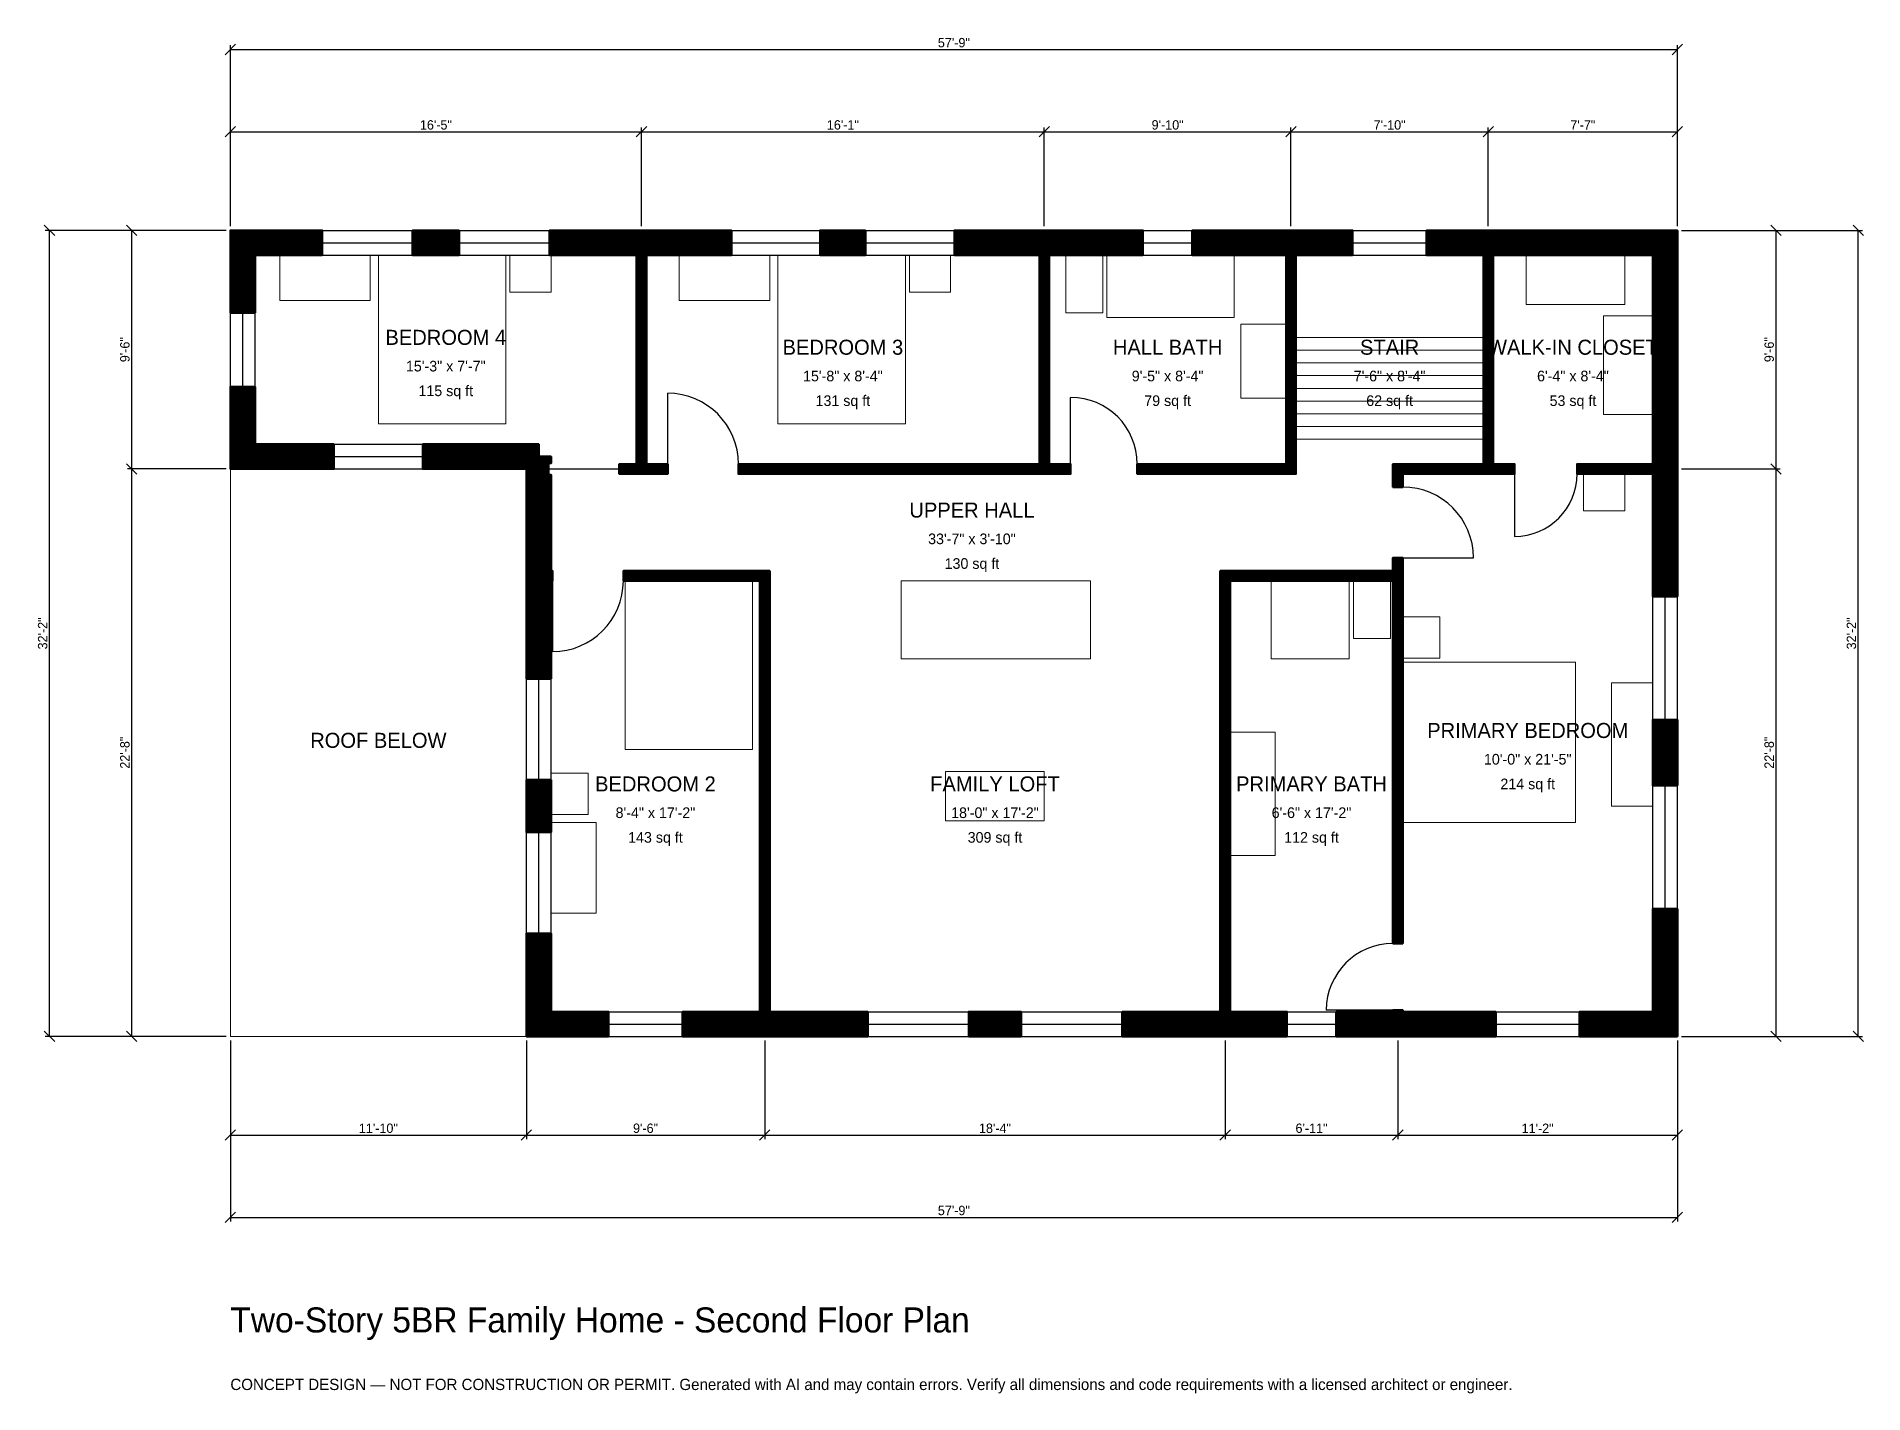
# Model space of a CAD drawing. Header units: inches. Extents: x -93 to 782, y -171 to 479.
import ezdxf
from ezdxf.enums import TextEntityAlignment as Align

# ---------------------------------------------------------------- set-up
doc = ezdxf.new("R2010")
doc.units = ezdxf.units.IN
doc.header["$MEASUREMENT"] = 0
doc.linetypes.add('DASHED', pattern=[0.6, 0.5, -0.1])
for name, color, linetype, lineweight in [('A-ANNO-DIMS', 1, 'Continuous', 13), ('A-ANNO-TEXT', 7, 'Continuous', 18), ('A-AREA-IDEN', 7, 'Continuous', 18), ('A-DOOR', 2, 'Continuous', 25), ('A-FLOR-FIXT', 9, 'Continuous', 13), ('A-FLOR-STRS', 3, 'Continuous', 18), ('A-FURN', 9, 'Continuous', 13), ('A-GLAZ', 4, 'Continuous', 25), ('A-SITE-PAVE', 8, 'Continuous', 13), ('A-WALL', 7, 'Continuous', 50), ('A-WALL-PATT', 8, 'Continuous', 13)]:
    doc.layers.add(name, color=color, linetype=linetype, lineweight=lineweight)
doc.dimstyles.new('PLAN', dxfattribs={"dimtxt": 4.5, "dimasz": 3, "dimexe": 2, "dimexo": 2, "dimgap": 1, "dimtad": 1, "dimdec": 0, "dimlunit": 4, "dimtsz": 2.5, "dimcen": 2.5, "dimclrd": 1, "dimclre": 1, "dimazin": 3, "dimtfac": 1, "dimtmove": 0, "dimatfit": 3})

msp = doc.modelspace()

# ---------------------------------------------------------------- hatches: boundary and pattern name
at = {"layer": 'A-WALL-PATT'}
h = msp.add_hatch(dxfattribs=at)
h.set_pattern_fill('ANSI31', color=8, scale=0.8)
h.paths.add_polyline_path([(474.0157, 0), (474.0157, 0), (470.4724, 0), (427.0997, 0), (427.0997, 11.811), (470.4724, 11.811), (474.0157, 11.811), (474.0157, 218.1102), (474.0157, 222.8346), (478.7402, 222.8346), (556.6929, 222.8346), (556.6929, 229.1339), (561.4173, 229.1339), (561.4173, 222.8346), (561.4173, 218.1102), (561.4173, 44.4882), (556.6929, 44.4882), (556.6929, 218.1102), (478.7402, 218.1102), (478.7402, 11.811), (482.2835, 11.811), (505.9055, 11.811), (505.9055, 0), (482.2835, 0), (478.7402, 0), (478.7402, 0), (474.0157, 0)])
h.paths.add_polyline_path([(353.6089, 0), (353.6089, 11.811), (378.6745, 11.811), (378.6745, 0), (353.6089, 0)])
h.paths.add_polyline_path([(261.811, 0), (258.2677, 0), (258.2677, 0), (253.5433, 0), (253.5433, 0), (250, 0), (216.5354, 0), (216.5354, 11.811), (250, 11.811), (253.5433, 11.811), (253.5433, 218.1102), (188.189, 218.1102), (188.189, 222.8346), (253.5433, 222.8346), (258.2677, 222.8346), (258.2677, 218.1102), (258.2677, 11.811), (261.811, 11.811), (305.1837, 11.811), (305.1837, 0), (261.811, 0)])
h.paths.add_polyline_path([(153.5433, 0), (153.5433, 0), (141.7323, 0), (141.7323, 0), (141.7322, 0), (141.7322, 11.811), (141.7323, 11.811), (141.7323, 49.2782), (153.5433, 49.2782), (153.5433, 11.811), (181.1024, 11.811), (181.1024, 0), (153.5433, 0)])
h.paths.add_polyline_path([(141.7323, 122.769), (153.5433, 122.769), (153.5433, 97.7034), (141.7323, 97.7034), (141.7323, 122.769)])
h.paths.add_polyline_path([(141.7323, 214.5669), (141.7323, 218.1102), (141.7322, 218.1102), (141.7322, 222.8346), (141.7323, 222.8346), (141.7323, 226.378), (141.7323, 269.2913), (141.7322, 269.2913), (141.7322, 271.6535), (139.3701, 271.6535), (139.3701, 271.6535), (92.126, 271.6535), (92.126, 283.4646), (147.6378, 283.4646), (147.6378, 277.5591), (153.5433, 277.5591), (153.5433, 274.4094), (152.3622, 274.4094), (152.3622, 268.8976), (153.5433, 268.8976), (153.5433, 226.378), (153.5433, 222.8346), (154.3307, 222.8346), (154.3307, 218.1102), (153.5433, 218.1102), (153.5433, 214.5669), (153.5433, 171.1942), (141.7323, 171.1942), (141.7323, 214.5669)])
h.paths.add_polyline_path([(11.811, 271.6535), (11.811, 271.6535), (0, 271.6535), (0, 271.6535), (0, 271.6535), (0, 283.4646), (0, 283.4646), (0, 311.0236), (11.811, 311.0236), (11.811, 283.4646), (49.6063, 283.4646), (49.6063, 271.6535), (11.811, 271.6535)])
h.paths.add_polyline_path([(0, 374.0157), (0, 374.0157), (0, 385.8268), (0, 385.8268), (0, 385.8268), (11.811, 385.8268), (11.811, 385.8268), (43.9633, 385.8268), (43.9633, 374.0157), (11.811, 374.0157), (11.811, 346.4567), (0, 346.4567), (0, 374.0157)])
h.paths.add_polyline_path([(109.5801, 385.8268), (109.5801, 374.0157), (87.2703, 374.0157), (87.2703, 385.8268), (109.5801, 385.8268)])
h.paths.add_polyline_path([(190.9449, 385.8268), (194.4882, 385.8268), (194.4882, 385.8268), (199.2126, 385.8268), (199.2126, 385.8268), (202.7559, 385.8268), (239.895, 385.8268), (239.895, 374.0157), (202.7559, 374.0157), (199.2126, 374.0157), (199.2126, 274.0157), (209.4488, 274.0157), (209.4488, 269.2913), (199.2126, 269.2913), (194.4882, 269.2913), (186.2205, 269.2913), (186.2205, 274.0157), (194.4882, 274.0157), (194.4882, 374.0157), (190.9449, 374.0157), (152.8871, 374.0157), (152.8871, 385.8268), (190.9449, 385.8268)])
h.paths.add_polyline_path([(304.1995, 385.8268), (304.1995, 374.0157), (282.4147, 374.0157), (282.4147, 385.8268), (304.1995, 385.8268)])
h.paths.add_polyline_path([(383.8583, 385.8268), (387.4016, 385.8268), (387.4016, 385.8268), (392.126, 385.8268), (392.126, 385.8268), (395.6693, 385.8268), (437.0079, 385.8268), (437.0079, 374.0157), (395.6693, 374.0157), (392.126, 374.0157), (392.126, 274.0157), (402.3622, 274.0157), (402.3622, 269.2913), (392.126, 269.2913), (387.4016, 269.2913), (243.3071, 269.2913), (243.3071, 274.0157), (387.4016, 274.0157), (387.4016, 374.0157), (383.8583, 374.0157), (346.7192, 374.0157), (346.7192, 385.8268), (383.8583, 385.8268)])
h.paths.add_polyline_path([(501.9685, 385.8268), (505.5118, 385.8268), (505.5118, 385.8268), (510.2362, 385.8268), (510.2362, 385.8268), (513.7795, 385.8268), (537.4016, 385.8268), (537.4016, 374.0157), (513.7795, 374.0157), (510.2362, 374.0157), (510.2362, 274.0157), (510.2362, 269.2913), (510.2362, 269.2913), (434.252, 269.2913), (434.252, 274.0157), (505.5118, 274.0157), (505.5118, 374.0157), (501.9685, 374.0157), (460.6299, 374.0157), (460.6299, 385.8268), (501.9685, 385.8268)])
h.paths.add_polyline_path([(596.4567, 385.8268), (600, 385.8268), (600, 385.8268), (604.7244, 385.8268), (604.7244, 385.8268), (608.2677, 385.8268), (681.1024, 385.8268), (681.1024, 385.8268), (692.9134, 385.8268), (692.9134, 385.8268), (692.9134, 385.8268), (692.9134, 374.0157), (692.9134, 374.0157), (692.9134, 274.0157), (692.9134, 274.0157), (692.9134, 269.2913), (692.9134, 269.2913), (692.9134, 265.748), (692.9134, 265.748), (692.9134, 210.6299), (681.1024, 210.6299), (681.1024, 269.2913), (644.8819, 269.2913), (644.8819, 274.0157), (681.1024, 274.0157), (681.1024, 277.5591), (681.1024, 277.5591), (681.1024, 374.0157), (608.2677, 374.0157), (604.7244, 374.0157), (604.7244, 274.0157), (614.9606, 274.0157), (614.9606, 269.2913), (604.7244, 269.2913), (600, 269.2913), (561.4173, 269.2913), (561.4173, 262.9921), (556.6929, 262.9921), (556.6929, 269.2913), (556.6929, 274.0157), (556.6929, 274.0157), (600, 274.0157), (600, 374.0157), (596.4567, 374.0157), (572.8346, 374.0157), (572.8346, 385.8268), (596.4567, 385.8268)])
h.paths.add_polyline_path([(692.9134, 120.0787), (681.1024, 120.0787), (681.1024, 151.5748), (692.9134, 151.5748), (692.9134, 120.0787)])
h.paths.add_polyline_path([(692.9134, 11.811), (692.9134, 11.811), (692.9134, 0), (692.9134, 0), (692.9134, 0), (681.1024, 0), (681.1024, 0), (646.063, 0), (646.063, 11.811), (681.1024, 11.811), (681.1024, 61.0236), (692.9134, 61.0236), (692.9134, 11.811)])
h.paths.add_polyline_path([(564.9606, 0), (561.4173, 0), (561.4173, 0), (556.6929, 0), (556.6929, 0), (553.1496, 0), (529.5276, 0), (529.5276, 11.811), (553.1496, 11.811), (556.6929, 11.811), (556.6929, 12.5984), (561.4173, 12.5984), (561.4173, 11.811), (564.9606, 11.811), (605.9055, 11.811), (605.9055, 0), (564.9606, 0)])

# ---------------------------------------------------------------- linework, layer by layer
at = {"layer": 'A-DOOR'}
for p, q in [((209.4488, 274.0157), (209.4488, 307.874)), ((402.3622, 274.0157), (402.3622, 305.9055)), ((152.3622, 271.6535), (186.2205, 271.6535)), ((614.9606, 269.2913), (614.9606, 239.3701)), ((561.4173, 229.1339), (595.2756, 229.1339)), ((154.3307, 218.1102), (154.3307, 184.252)), ((556.6929, 12.5984), (524.8031, 12.5984))]:
    msp.add_line(p, q, dxfattribs=at)
for centre, radius, start, end in [((209.4488, 274.0157), 33.8583, 0, 90), ((402.3622, 274.0157), 31.8898, 0, 90), ((561.4173, 229.1339), 33.8583, 0, 90), ((614.9606, 269.2913), 29.9213, 270, 360), ((154.3307, 218.1102), 33.8583, 270, 360), ((556.6929, 12.5984), 31.8898, 90, 180)]:
    msp.add_arc(centre, radius, start, end, dxfattribs=at)
at = {"layer": 'A-FLOR-FIXT'}
for points in [[(400, 346.4567), (417.7165, 346.4567), (417.7165, 374.0157), (400, 374.0157)], [(419.685, 344.0945), (480.7087, 344.0945), (480.7087, 374.0157), (419.685, 374.0157)], [(483.8583, 305.5118), (505.5118, 305.5118), (505.5118, 340.9449), (483.8583, 340.9449)], [(498.4252, 180.7087), (535.8268, 180.7087), (535.8268, 218.1102), (498.4252, 218.1102)], [(537.7953, 190.5512), (555.5118, 190.5512), (555.5118, 218.1102), (537.7953, 218.1102)], [(478.7402, 86.6142), (500.3937, 86.6142), (500.3937, 145.6693), (478.7402, 145.6693)]]:
    msp.add_lwpolyline(points, close=True, dxfattribs=at)
at = {"layer": 'A-FLOR-STRS'}
for p, q in [((510.2362, 334.6457), (600, 334.6457)), ((510.2362, 328.5433), (600, 328.5433)), ((510.2362, 322.4409), (600, 322.4409)), ((510.2362, 316.3386), (600, 316.3386)), ((510.2362, 310.2362), (600, 310.2362)), ((510.2362, 304.1339), (600, 304.1339)), ((510.2362, 298.0315), (600, 298.0315)), ((510.2362, 291.9291), (600, 291.9291)), ((510.2362, 285.8268), (600, 285.8268))]:
    msp.add_line(p, q, dxfattribs=at)
at = {"layer": 'A-FURN'}
for points in [[(23.622, 352.3622), (66.9291, 352.3622), (66.9291, 374.0157), (23.622, 374.0157)], [(70.8661, 293.3071), (131.8898, 293.3071), (131.8898, 374.0157), (70.8661, 374.0157)], [(133.8583, 356.2992), (153.5433, 356.2992), (153.5433, 374.0157), (133.8583, 374.0157)], [(214.9606, 352.3622), (258.2677, 352.3622), (258.2677, 374.0157), (214.9606, 374.0157)], [(262.2047, 293.3071), (323.2283, 293.3071), (323.2283, 374.0157), (262.2047, 374.0157)], [(325.1969, 356.2992), (344.8819, 356.2992), (344.8819, 374.0157), (325.1969, 374.0157)], [(620.4724, 350.3937), (667.7165, 350.3937), (667.7165, 374.0157), (620.4724, 374.0157)], [(657.4803, 297.6378), (681.1024, 297.6378), (681.1024, 344.8819), (657.4803, 344.8819)], [(648.0315, 251.5748), (667.7165, 251.5748), (667.7165, 269.2913), (648.0315, 269.2913)], [(188.9764, 137.4016), (250, 137.4016), (250, 218.1102), (188.9764, 218.1102)], [(321.2598, 180.7087), (411.811, 180.7087), (411.811, 218.1102), (321.2598, 218.1102)], [(561.4173, 181.1024), (579.1339, 181.1024), (579.1339, 200.7874), (561.4173, 200.7874)], [(561.4173, 102.3622), (644.0945, 102.3622), (644.0945, 179.1339), (561.4173, 179.1339)], [(661.4173, 110.2362), (681.1024, 110.2362), (681.1024, 169.2913), (661.4173, 169.2913)], [(153.5433, 106.2992), (171.2598, 106.2992), (171.2598, 125.9843), (153.5433, 125.9843)], [(342.5197, 103.1496), (389.7638, 103.1496), (389.7638, 126.7717), (342.5197, 126.7717)], [(153.5433, 59.0551), (175.1969, 59.0551), (175.1969, 102.3622), (153.5433, 102.3622)]]:
    msp.add_lwpolyline(points, close=True, dxfattribs=at)
at = {"layer": 'A-GLAZ'}
for p, q in [((43.9633, 385.8268), (87.2703, 385.8268)), ((109.5801, 385.8268), (152.8871, 385.8268)), ((239.895, 385.8268), (282.4147, 385.8268)), ((304.1995, 385.8268), (346.7192, 385.8268)), ((437.0079, 385.8268), (460.6299, 385.8268)), ((537.4016, 385.8268), (572.8346, 385.8268)), ((43.9633, 379.9213), (87.2703, 379.9213)), ((109.5801, 379.9213), (152.8871, 379.9213)), ((239.895, 379.9213), (282.4147, 379.9213)), ((304.1995, 379.9213), (346.7192, 379.9213)), ((437.0079, 379.9213), (460.6299, 379.9213)), ((537.4016, 379.9213), (572.8346, 379.9213)), ((43.9633, 374.0157), (87.2703, 374.0157)), ((109.5801, 374.0157), (152.8871, 374.0157)), ((239.895, 374.0157), (282.4147, 374.0157)), ((304.1995, 374.0157), (346.7192, 374.0157)), ((437.0079, 374.0157), (460.6299, 374.0157)), ((537.4016, 374.0157), (572.8346, 374.0157)), ((0, 311.0236), (0, 346.4567)), ((5.9055, 311.0236), (5.9055, 346.4567)), ((11.811, 311.0236), (11.811, 346.4567)), ((49.6063, 283.4646), (92.126, 283.4646)), ((49.6063, 277.5591), (92.126, 277.5591)), ((49.6063, 271.6535), (92.126, 271.6535)), ((681.1024, 151.5748), (681.1024, 210.6299)), ((687.0079, 151.5748), (687.0079, 210.6299)), ((692.9134, 151.5748), (692.9134, 210.6299)), ((141.7323, 122.769), (141.7323, 171.1942)), ((147.6378, 122.769), (147.6378, 171.1942)), ((153.5433, 122.769), (153.5433, 171.1942)), ((681.1024, 61.0236), (681.1024, 120.0787)), ((687.0079, 61.0236), (687.0079, 120.0787)), ((692.9134, 61.0236), (692.9134, 120.0787)), ((141.7323, 49.2782), (141.7323, 97.7034)), ((147.6378, 49.2782), (147.6378, 97.7034)), ((153.5433, 49.2782), (153.5433, 97.7034)), ((181.1024, 11.811), (216.5354, 11.811)), ((305.1837, 11.811), (353.6089, 11.811)), ((378.6745, 11.811), (427.0997, 11.811)), ((505.9055, 11.811), (529.5276, 11.811)), ((605.9055, 11.811), (646.063, 11.811)), ((181.1024, 5.9055), (216.5354, 5.9055)), ((181.1024, 0), (216.5354, 0)), ((305.1837, 5.9055), (353.6089, 5.9055)), ((305.1837, 0), (353.6089, 0)), ((378.6745, 5.9055), (427.0997, 5.9055)), ((378.6745, 0), (427.0997, 0)), ((505.9055, 5.9055), (529.5276, 5.9055)), ((505.9055, 0), (529.5276, 0)), ((605.9055, 5.9055), (646.063, 5.9055)), ((605.9055, 0), (646.063, 0))]:
    msp.add_line(p, q, dxfattribs=at)
at = {"layer": 'A-SITE-PAVE', "linetype": 'DASHED'}
msp.add_lwpolyline([(0, 0), (141.7323, 0), (141.7323, 271.6535), (0, 271.6535)], close=True, dxfattribs=at)
at = {"layer": 'A-WALL'}
for points in [[(0, 374.0157), (0, 374.0157), (0, 385.8268), (0, 385.8268), (0, 385.8268), (11.811, 385.8268), (11.811, 385.8268), (43.9633, 385.8268), (43.9633, 374.0157), (11.811, 374.0157), (11.811, 346.4567), (0, 346.4567), (0, 374.0157)], [(109.5801, 385.8268), (109.5801, 374.0157), (87.2703, 374.0157), (87.2703, 385.8268), (109.5801, 385.8268)], [(190.9449, 385.8268), (194.4882, 385.8268), (194.4882, 385.8268), (199.2126, 385.8268), (199.2126, 385.8268), (202.7559, 385.8268), (239.895, 385.8268), (239.895, 374.0157), (202.7559, 374.0157), (199.2126, 374.0157), (199.2126, 274.0157), (209.4488, 274.0157), (209.4488, 269.2913), (199.2126, 269.2913), (194.4882, 269.2913), (186.2205, 269.2913), (186.2205, 274.0157), (194.4882, 274.0157), (194.4882, 374.0157), (190.9449, 374.0157), (152.8871, 374.0157), (152.8871, 385.8268), (190.9449, 385.8268)], [(383.8583, 385.8268), (387.4016, 385.8268), (387.4016, 385.8268), (392.126, 385.8268), (392.126, 385.8268), (395.6693, 385.8268), (437.0079, 385.8268), (437.0079, 374.0157), (395.6693, 374.0157), (392.126, 374.0157), (392.126, 274.0157), (402.3622, 274.0157), (402.3622, 269.2913), (392.126, 269.2913), (387.4016, 269.2913), (243.3071, 269.2913), (243.3071, 274.0157), (387.4016, 274.0157), (387.4016, 374.0157), (383.8583, 374.0157), (346.7192, 374.0157), (346.7192, 385.8268), (383.8583, 385.8268)], [(304.1995, 385.8268), (304.1995, 374.0157), (282.4147, 374.0157), (282.4147, 385.8268), (304.1995, 385.8268)], [(501.9685, 385.8268), (505.5118, 385.8268), (505.5118, 385.8268), (510.2362, 385.8268), (510.2362, 385.8268), (513.7795, 385.8268), (537.4016, 385.8268), (537.4016, 374.0157), (513.7795, 374.0157), (510.2362, 374.0157), (510.2362, 274.0157), (510.2362, 269.2913), (510.2362, 269.2913), (434.252, 269.2913), (434.252, 274.0157), (505.5118, 274.0157), (505.5118, 374.0157), (501.9685, 374.0157), (460.6299, 374.0157), (460.6299, 385.8268), (501.9685, 385.8268)], [(596.4567, 385.8268), (600, 385.8268), (600, 385.8268), (604.7244, 385.8268), (604.7244, 385.8268), (608.2677, 385.8268), (681.1024, 385.8268), (681.1024, 385.8268), (692.9134, 385.8268), (692.9134, 385.8268), (692.9134, 385.8268), (692.9134, 374.0157), (692.9134, 374.0157), (692.9134, 274.0157), (692.9134, 274.0157), (692.9134, 269.2913), (692.9134, 269.2913), (692.9134, 265.748), (692.9134, 265.748), (692.9134, 210.6299), (681.1024, 210.6299), (681.1024, 269.2913), (644.8819, 269.2913), (644.8819, 274.0157), (681.1024, 274.0157), (681.1024, 277.5591), (681.1024, 277.5591), (681.1024, 374.0157), (608.2677, 374.0157), (604.7244, 374.0157), (604.7244, 274.0157), (614.9606, 274.0157), (614.9606, 269.2913), (604.7244, 269.2913), (600, 269.2913), (561.4173, 269.2913), (561.4173, 262.9921), (556.6929, 262.9921), (556.6929, 269.2913), (556.6929, 274.0157), (556.6929, 274.0157), (600, 274.0157), (600, 374.0157), (596.4567, 374.0157), (572.8346, 374.0157), (572.8346, 385.8268), (596.4567, 385.8268)], [(11.811, 271.6535), (11.811, 271.6535), (0, 271.6535), (0, 271.6535), (0, 271.6535), (0, 283.4646), (0, 283.4646), (0, 311.0236), (11.811, 311.0236), (11.811, 283.4646), (49.6063, 283.4646), (49.6063, 271.6535), (11.811, 271.6535)], [(141.7323, 214.5669), (141.7323, 218.1102), (141.7322, 218.1102), (141.7322, 222.8346), (141.7323, 222.8346), (141.7323, 226.378), (141.7323, 269.2913), (141.7322, 269.2913), (141.7322, 271.6535), (139.3701, 271.6535), (139.3701, 271.6535), (92.126, 271.6535), (92.126, 283.4646), (147.6378, 283.4646), (147.6378, 277.5591), (153.5433, 277.5591), (153.5433, 274.4094), (152.3622, 274.4094), (152.3622, 268.8976), (153.5433, 268.8976), (153.5433, 226.378), (153.5433, 222.8346), (154.3307, 222.8346), (154.3307, 218.1102), (153.5433, 218.1102), (153.5433, 214.5669), (153.5433, 171.1942), (141.7323, 171.1942), (141.7323, 214.5669)], [(474.0157, 0), (474.0157, 0), (470.4724, 0), (427.0997, 0), (427.0997, 11.811), (470.4724, 11.811), (474.0157, 11.811), (474.0157, 218.1102), (474.0157, 222.8346), (478.7402, 222.8346), (556.6929, 222.8346), (556.6929, 229.1339), (561.4173, 229.1339), (561.4173, 222.8346), (561.4173, 218.1102), (561.4173, 44.4882), (556.6929, 44.4882), (556.6929, 218.1102), (478.7402, 218.1102), (478.7402, 11.811), (482.2835, 11.811), (505.9055, 11.811), (505.9055, 0), (482.2835, 0), (478.7402, 0), (478.7402, 0), (474.0157, 0)], [(261.811, 0), (258.2677, 0), (258.2677, 0), (253.5433, 0), (253.5433, 0), (250, 0), (216.5354, 0), (216.5354, 11.811), (250, 11.811), (253.5433, 11.811), (253.5433, 218.1102), (188.189, 218.1102), (188.189, 222.8346), (253.5433, 222.8346), (258.2677, 222.8346), (258.2677, 218.1102), (258.2677, 11.811), (261.811, 11.811), (305.1837, 11.811), (305.1837, 0), (261.811, 0)], [(692.9134, 120.0787), (681.1024, 120.0787), (681.1024, 151.5748), (692.9134, 151.5748), (692.9134, 120.0787)], [(141.7323, 122.769), (153.5433, 122.769), (153.5433, 97.7034), (141.7323, 97.7034), (141.7323, 122.769)], [(692.9134, 11.811), (692.9134, 11.811), (692.9134, 0), (692.9134, 0), (692.9134, 0), (681.1024, 0), (681.1024, 0), (646.063, 0), (646.063, 11.811), (681.1024, 11.811), (681.1024, 61.0236), (692.9134, 61.0236), (692.9134, 11.811)], [(153.5433, 0), (153.5433, 0), (141.7323, 0), (141.7323, 0), (141.7322, 0), (141.7322, 11.811), (141.7323, 11.811), (141.7323, 49.2782), (153.5433, 49.2782), (153.5433, 11.811), (181.1024, 11.811), (181.1024, 0), (153.5433, 0)], [(353.6089, 0), (353.6089, 11.811), (378.6745, 11.811), (378.6745, 0), (353.6089, 0)], [(564.9606, 0), (561.4173, 0), (561.4173, 0), (556.6929, 0), (556.6929, 0), (553.1496, 0), (529.5276, 0), (529.5276, 11.811), (553.1496, 11.811), (556.6929, 11.811), (556.6929, 12.5984), (561.4173, 12.5984), (561.4173, 11.811), (564.9606, 11.811), (605.9055, 11.811), (605.9055, 0), (564.9606, 0)]]:
    msp.add_lwpolyline(points, close=True, dxfattribs=at)

# ---------------------------------------------------------------- texts
at = {"layer": 'A-ANNO-TEXT'}
for s, height, p in [('Two-Story 5BR Family Home - Second Floor Plan', 12, (0, -141.7323)), ('CONCEPT DESIGN — NOT FOR CONSTRUCTION OR PERMIT. Generated with AI and may contain errors. Verify all dimensions and code requirements with a licensed architect or engineer.', 5.4, (0, -169.2913))]:
    msp.add_text(s, height=height, dxfattribs=at).set_placement(p)
at = {"layer": 'A-AREA-IDEN'}
for s, height, p in [('BEDROOM 4', 7.2, (103.1496, 334.6457)), ('BEDROOM 3', 7.2, (293.3071, 329.9213)), ('HALL BATH', 7.2, (448.8189, 329.9213)), ('STAIR', 7.2, (555.1181, 329.9213)), ('WALK-IN CLOSET', 7.2, (642.9134, 329.9213)), ('15\'-3" x 7\'-7"', 5.1, (103.1496, 320.8661)), ('15\'-8" x 8\'-4"', 5.1, (293.3071, 316.1417)), ('9\'-5" x 8\'-4"', 5.1, (448.8189, 316.1417)), ('7\'-6" x 8\'-4"', 5.1, (555.1181, 316.1417)), ('6\'-4" x 8\'-4"', 5.1, (642.9134, 316.1417)), ('115 sq ft', 5.1, (103.1496, 309.0551)), ('131 sq ft', 5.1, (293.3071, 304.3307)), ('79 sq ft', 5.1, (448.8189, 304.3307)), ('62 sq ft', 5.1, (555.1181, 304.3307)), ('53 sq ft', 5.1, (642.9134, 304.3307)), ('UPPER HALL', 7.2, (355.1181, 251.9685)), ('33\'-7" x 3\'-10"', 5.1, (355.1181, 238.189)), ('130 sq ft', 5.1, (355.1181, 226.378)), ('PRIMARY BEDROOM', 7.2, (621.2598, 146.4567)), ('ROOF BELOW', 7.2, (70.8661, 141.7323)), ('10\'-0" x 21\'-5"', 5.1, (621.2598, 132.6772)), ('BEDROOM 2', 7.2, (203.5433, 120.8661)), ('FAMILY LOFT', 7.2, (366.1417, 120.8661)), ('PRIMARY BATH', 7.2, (517.7165, 120.8661)), ('214 sq ft', 5.1, (621.2598, 120.8661)), ('8\'-4" x 17\'-2"', 5.1, (203.5433, 107.0866)), ('18\'-0" x 17\'-2"', 5.1, (366.1417, 107.0866)), ('6\'-6" x 17\'-2"', 5.1, (517.7165, 107.0866)), ('143 sq ft', 5.1, (203.5433, 95.2756)), ('309 sq ft', 5.1, (366.1417, 95.2756)), ('112 sq ft', 5.1, (517.7165, 95.2756))]:
    msp.add_text(s, height=height, dxfattribs=at).set_placement(p, align=Align.MIDDLE_CENTER)

# ---------------------------------------------------------------- dimensions: what is measured, and where the dimension line sits
at = {"layer": 'A-ANNO-DIMS'}
for base, p1, p2, text in [((0, 472.4409), (0, 385.8268), (692.9134, 385.8268), '57\'-9"'), ((0, 433.0709), (0, 385.8268), (196.8504, 385.8268), '16\'-5"'), ((196.8504, 433.0709), (196.8504, 385.8268), (389.7638, 385.8268), '16\'-1"'), ((389.7638, 433.0709), (389.7638, 385.8268), (507.874, 385.8268), '9\'-10"'), ((507.874, 433.0709), (507.874, 385.8268), (602.3622, 385.8268), '7\'-10"'), ((602.3622, 433.0709), (602.3622, 385.8268), (692.9134, 385.8268), '7\'-7"'), ((0, -47.2441), (0, 0), (141.7323, 0), '11\'-10"'), ((0, -86.6142), (0, 0), (692.9134, 0), '57\'-9"'), ((141.7323, -47.2441), (141.7323, 0), (255.9055, 0), '9\'-6"'), ((255.9055, -47.2441), (255.9055, 0), (476.378, 0), '18\'-4"'), ((476.378, -47.2441), (476.378, 0), (559.0551, 0), '6\'-11"'), ((559.0551, -47.2441), (559.0551, 0), (692.9134, 0), '11\'-2"')]:
    msp.add_linear_dim(base=base, p1=p1, p2=p2, text=text, dimstyle='PLAN', dxfattribs=at).render()
for base, p1, p2, text in [((-86.6142, 0), (0, 0), (0, 385.8268), '32\'-2"'), ((-47.2441, 271.6535), (0, 271.6535), (0, 385.8268), '9\'-6"'), ((740.1575, 271.6535), (692.9134, 271.6535), (692.9134, 385.8268), '9\'-6"'), ((779.5276, 0), (692.9134, 0), (692.9134, 385.8268), '32\'-2"'), ((-47.2441, 0), (0, 0), (0, 271.6535), '22\'-8"'), ((740.1575, 0), (692.9134, 0), (692.9134, 271.6535), '22\'-8"')]:
    msp.add_linear_dim(base=base, p1=p1, p2=p2, angle=90, text=text, dimstyle='PLAN', dxfattribs=at).render()

doc.saveas('drawing.dxf')
